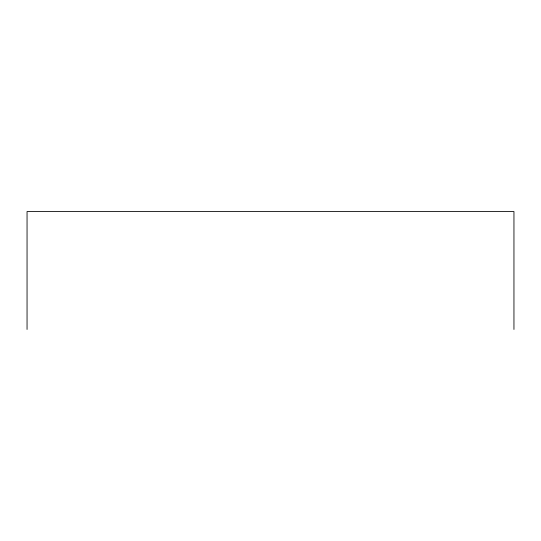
<?xml version="1.0" encoding="UTF-8"?>
<svg xmlns="http://www.w3.org/2000/svg" width="541" height="541" viewBox="0 0 541 541"><rect width="100%" height="100%" fill="white"/><g stroke="black" fill="none" stroke-linecap="round" stroke-linejoin="round"><path stroke-width="0.81" d="M513.95 329.449L513.95 211.551L27.05 211.551L27.05 329.449"/></g></svg>
